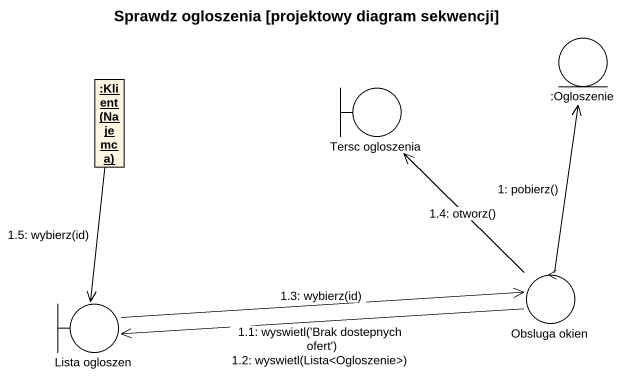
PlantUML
@startuml
title Sprawdz ogloszenia [projektowy diagram sekwencji]
allowmixing
hide circle
hide empty members
entity ":Ogloszenie" as Ogloszenie
object ":Klient(Najemca)" as Klient_Najemca
boundary "Tersc ogloszenia" as Tersc_ogloszenia
boundary "Lista ogloszen" as Lista_ogloszen
control "Obsluga okien" as Obsluga_okien
Obsluga_okien -up-> Ogloszenie : 1: pobierz()
Obsluga_okien -left-> Lista_ogloszen : 1.1: wyswietl('Brak dostepnych ofert')\n1.2: wyswietl(Lista<Ogloszenie>)
Lista_ogloszen -right-> Obsluga_okien : 1.3: wybierz(id)
Obsluga_okien -up-> Tersc_ogloszenia : 1.4: otworz()
Klient_Najemca --> Lista_ogloszen : 1.5: wybierz(id)
@enduml
